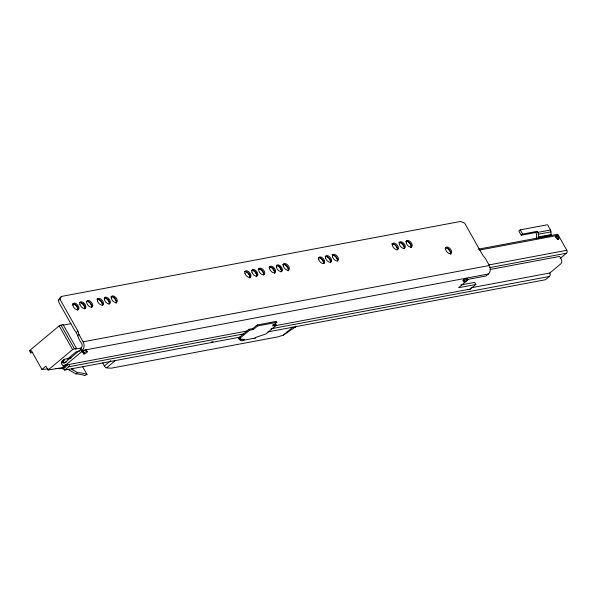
<?xml version="1.0" encoding="UTF-8"?>
<svg xmlns="http://www.w3.org/2000/svg" width="597" height="597" viewBox="0 0 597 597"><rect width="100%" height="100%" fill="white"/><g stroke="black" fill="none" stroke-linecap="round" stroke-linejoin="round"><path stroke-width="0.9" d="M81.64 347.909L75.453 349.066L76.416 348.267L63.043 324.529L59.193 325.865L29.895 350.32L30.44 352.902L32.745 352.469M30.44 352.902L29.895 350.32M540.389 237.599L538.576 237.934L538.27 234.263A2.866 2.231 79.4 0 0 537.815 232.39L537.218 231.337L522.629 234.076L521.218 235.255L518.845 231.046L520.256 229.867L547.524 224.748L550.486 230.009A2.866 2.231 79.4 0 1 550.941 231.882L551.247 235.554M64.215 360.058L62.648 361.364L62.26 360.685L63.827 359.372L64.215 360.058L61.648 361.551L61.528 363.901A3.739 2.918 79.4 0 0 65.655 365.095L81.722 351.678L80.543 349.573L80.953 348.238A3.739 2.918 79.4 0 0 81.528 343.118C78.095 339.462 78.05 333.768 74.61 330.365L58.969 302.597L58.357 300.5L59.916 297.746L61.484 296.44L460.6 221.442L464.66 223.136L482.667 255.091L485.257 258.18L489.361 265.471A6.231 4.858 79.4 0 1 488.406 274.001L486.055 275.963L468.779 279.209L458.593 287.709L475.876 284.463L474.69 282.359L461.048 284.926M81.722 351.678L81.811 350.611L80.625 348.506M80.543 349.573L64.469 362.991A1.246 0.97 79.4 0 1 63.095 362.595L63.215 360.245M58.357 300.5L59.924 299.194L61.484 296.44M30.492 351.372L31.357 350.648L41.947 369.446L48.193 368.931M97.654 299.269L98.595 298.478M104.565 297.97L105.505 297.179M76.364 332.454L77.931 331.148L59.924 299.194M77.416 335.827L78.983 334.521L77.931 331.148M41.947 369.446L45.902 366.148L48.088 370.028L65.752 367.013M48.088 370.028L72.565 349.596L76.416 348.267M61.349 363.588L62.916 362.282M67.252 359.245L76.2 351.775L79.856 351.088M81.811 350.611L488.406 274.001M65.08 364.782L63.013 366.513L67.185 365.73M67.61 364.461L63.61 368.192L64.677 370.088L68.595 366.819L243.501 333.947M106.191 367.812A2.291 0.806 55 0 1 104.796 366.528L104.632 366.282A2.246 1.291 50.1 0 1 104.43 365.954L110.773 360.655M115.363 360.498L106.497 367.901L111.326 368.17L278.023 336.842L283.396 335.089L296.328 326.35M272.784 324.828L275.859 324.253L276.389 325.201L272.553 325.925L276.859 322.32L276.329 321.38L257.128 324.984L252.815 328.581L248.979 329.305L238.479 338.066L239.016 339.014L244.307 339.439L243.292 340.29A3.492 2.724 79.4 0 1 239.434 339.178M239.016 339.014L249.509 330.253L253.352 329.529L257.658 325.932L276.859 322.32M243.292 340.29L255.195 338.051L256.21 337.201L265.896 333.962L276.389 325.201M283.396 335.089L292.926 327.134M521.218 235.255L535.815 232.517L537.218 231.337M274.695 325.813L470.391 289.045L475.876 284.463M557.792 238.069L558.576 237.412M560.09 258.538L566.486 253.195A2.119 1.649 79.4 0 0 566.814 250.292L558.337 235.248A2.119 1.649 79.4 0 0 555.994 234.576L478.204 249.195M471.063 287.799L549.815 273.001L560.673 263.941A3.492 2.724 79.4 0 0 561.202 259.165L559.658 256.411L490.055 269.493M549.815 273.001A2.619 2.037 79.4 0 1 549.359 276.478L545.442 279.747L267.971 331.887M55.424 368.595L61.648 368.573L63.715 367.013M67.267 369.222L67.692 369.327A3.709 2.149 -15.7 0 1 68.125 369.498A171.093 99.244 -15.7 0 1 75.894 373.894L77.565 372.632A144.638 36.216 -29.4 0 1 86.998 374.491L82.416 366.364M86.998 374.491L84.655 375.558A142.302 35.626 -29.4 0 0 75.894 373.894M537.815 232.39L550.486 230.009M538.27 234.263L550.941 231.882M62.969 325.171L70.916 323.678M538.181 237.002L550.852 234.621M538.285 237.412L550.956 235.031M542.203 237.255L546.725 236.405M548.539 236.061L550.344 235.725M479.525 250.061L558.337 235.248M488.921 264.934L566.814 250.292M78.983 334.521L83.095 341.812L489.361 265.471M489.607 267.643L566.486 253.195M63.827 359.372L71.162 357.999M63.095 362.595L66.76 361.909M65.655 365.095L246.904 331.036M270.971 328.79L549.359 276.478M211.226 342.044L213.062 341.7M64.677 370.088L240.501 337.051M64.819 369.379L61.648 368.573M535.815 232.517L536.487 233.8L536.419 236.71A2.866 2.231 79.4 0 0 536.875 238.584M520.256 229.867L522.629 234.076M463.488 279.896L464.018 280.844M257.128 324.984L257.658 325.932M252.815 328.581L253.352 329.529M248.979 329.305L249.509 330.253M102.669 362.834L104.43 365.954M82.946 351.402L83.834 352.984M60.931 324.932L74.304 348.663M59.193 325.865L72.565 349.596M72.155 368.409L73.035 369.976A173.809 100.818 -15.7 0 1 77.565 372.632M69.394 364.476A2.619 2.037 79.4 0 1 68.595 366.819M463.459 280.918A2.492 0.627 -29.4 0 1 464.369 279.269A2.492 0.627 -29.4 0 1 467.19 278.605M269.031 267.24A3.925 2.254 50.1 0 1 273.075 268.568A3.925 2.254 50.1 0 1 274.314 273.001M109.363 302.201A5.552 3.186 50.1 0 1 108.535 300.731M108.258 299.993A5.552 3.186 50.1 0 1 108.087 299.276M111.527 296.373A5.552 3.186 50.1 0 1 116.639 303.06M96.998 299.567A3.925 2.254 50.1 0 1 101.042 300.888A3.925 2.254 50.1 0 1 102.281 305.321M82.692 352.454A2.492 0.627 -29.4 0 1 83.028 351.334A2.492 0.627 -29.4 0 1 85.968 349.827A2.492 0.627 -29.4 0 1 86.244 350.626M110.818 296.97A3.925 2.254 50.1 0 1 115.072 298.522A3.925 2.254 50.1 0 1 115.87 302.992M397.893 248.77A5.552 3.186 50.1 0 1 396.535 246.613M398.871 242.069A5.552 3.186 50.1 0 1 404.393 247.554M104.214 298.082A3.925 2.254 50.1 0 1 108.348 300.067A3.925 2.254 50.1 0 1 108.953 304.291M391.96 243.367A5.552 3.186 50.1 0 1 397.654 249.568M445.81 247.516A5.552 3.186 50.1 0 1 450.922 254.21M404.273 246.785A5.552 3.186 50.1 0 1 403.453 245.315M406.438 240.957A5.552 3.186 50.1 0 1 411.549 247.651M78.401 308.806A5.552 3.186 50.1 0 1 76.595 305.194M80.043 302.283A5.552 3.186 50.1 0 1 85.08 308.298M83.095 341.812A6.231 4.858 79.4 0 1 82.14 350.342M445.101 248.113A3.925 2.254 50.1 0 1 449.347 249.665A3.925 2.254 50.1 0 1 450.145 254.135M79.632 302.694A3.925 2.254 50.1 0 1 83.774 304.679A3.925 2.254 50.1 0 1 84.378 308.91M85.311 307.507A5.552 3.186 50.1 0 1 83.505 303.895M87.625 301.284A5.552 3.186 50.1 0 1 91.99 307A3.925 2.254 50.1 0 0 90.416 301.373A3.925 2.254 50.1 0 0 86.781 303.052A3.925 2.254 50.1 0 0 91.931 307.015M255.195 338.051A3.492 2.724 79.4 0 1 252.732 338.32M86.244 301.589A3.925 2.254 50.1 0 1 90.08 302.686A3.925 2.254 50.1 0 1 91.699 307.015M72.424 304.186A3.925 2.254 50.1 0 1 76.67 305.739A3.925 2.254 50.1 0 1 77.468 310.209M281.926 270.56A5.552 3.186 50.1 0 1 280.112 266.956M283.56 264.046A5.552 3.186 50.1 0 1 288.672 270.74M242.755 339.342A2.366 1.843 79.4 0 1 240.337 338.887M332.305 255.218A3.925 2.254 50.1 0 1 336.253 256.964A3.925 2.254 50.1 0 1 337.29 261.165M323.634 261.934A5.552 3.186 50.1 0 1 322.529 259.732M325.798 256.106A5.552 3.186 50.1 0 1 330.842 262.12M269.732 266.643A5.552 3.186 50.1 0 1 274.851 273.336M331.074 261.329A5.552 3.186 50.1 0 1 329.447 258.434M332.059 254.62A5.552 3.186 50.1 0 1 337.574 260.105M325.096 256.71A3.925 2.254 50.1 0 1 329.134 258.031A3.925 2.254 50.1 0 1 330.38 262.464M276.239 265.755A3.925 2.254 50.1 0 1 280.381 267.74A3.925 2.254 50.1 0 1 280.986 271.963M275.008 271.859A5.552 3.186 50.1 0 1 273.381 268.971M276.65 265.344A5.552 3.186 50.1 0 1 281.687 271.359M282.612 264.911A3.925 2.254 50.1 0 1 282.851 264.643M283.157 264.456A3.925 2.254 50.1 0 1 287.291 266.441A3.925 2.254 50.1 0 1 287.896 270.665M244.457 271.859A3.925 2.254 50.1 0 1 248.703 273.411A3.925 2.254 50.1 0 1 249.501 277.881M245.158 271.262A5.552 3.186 50.1 0 1 250.27 277.956M318.485 257.814A3.925 2.254 50.1 0 1 322.223 259.329A3.925 2.254 50.1 0 1 323.634 263.426M405.736 241.554A3.925 2.254 50.1 0 1 409.982 243.106A3.925 2.254 50.1 0 1 410.781 247.576M102.975 304.186A5.552 3.186 50.1 0 1 101.348 301.291M104.617 297.672A5.552 3.186 50.1 0 1 109.482 302.963M391.908 244.151A3.925 2.254 50.1 0 1 395.953 245.471A3.925 2.254 50.1 0 1 397.192 249.912M399.124 242.666A3.925 2.254 50.1 0 1 403.065 244.404A3.925 2.254 50.1 0 1 404.102 248.613M263.964 274.687A3.925 2.254 50.1 0 1 258.814 270.725A3.925 2.254 50.1 0 1 262.449 269.053A3.925 2.254 50.1 0 1 263.964 274.687A5.552 3.186 50.1 0 0 258.986 268.665M470.391 289.045A3.739 2.918 79.4 0 1 467.757 289.329M250.434 276.478A5.552 3.186 50.1 0 1 248.807 273.59M252.747 270.262A5.552 3.186 50.1 0 1 256.934 275.254M256.822 274.493A5.552 3.186 50.1 0 1 255.717 272.292M319.559 257.703A5.552 3.186 50.1 0 1 323.925 263.419M251.665 270.374A3.925 2.254 50.1 0 1 255.986 272.605A3.925 2.254 50.1 0 1 256.113 276.777M258.277 269.262A3.925 2.254 50.1 0 1 262.322 270.583A3.925 2.254 50.1 0 1 263.561 275.016M97.05 298.776A5.552 3.186 50.1 0 1 102.818 305.664M73.125 303.582A5.552 3.186 50.1 0 1 78.17 309.597M295.291 326.201A2.246 1.291 50.1 0 1 294.97 327.477M555.434 236.673A1.992 1.149 50.1 0 1 557.232 237.33M557.926 238.337A1.992 1.149 50.1 0 1 557.971 239.695M64.043 365.468A2.119 1.649 79.4 0 1 63.073 365.782M71.498 369.14A174.13 101.005 -15.7 0 1 73.035 369.976M464.444 281.747A2.492 0.627 -29.4 0 0 467.749 279.426A2.492 0.627 -29.4 0 0 464.481 280.493A2.492 0.627 -29.4 0 0 464.444 281.747M332.544 256.874A3.925 2.254 50.1 0 0 337.693 260.837A3.925 2.254 50.1 0 0 336.171 255.195A3.925 2.254 50.1 0 0 332.544 256.874M97.535 301.03A3.925 2.254 50.1 0 0 102.684 304.992A3.925 2.254 50.1 0 0 101.169 299.358A3.925 2.254 50.1 0 0 97.535 301.03M79.871 304.351A3.925 2.254 50.1 0 0 85.02 308.313A3.925 2.254 50.1 0 0 83.505 302.672A3.925 2.254 50.1 0 0 79.871 304.351M72.961 305.649A3.925 2.254 50.1 0 0 78.11 309.612A3.925 2.254 50.1 0 0 76.588 303.97A3.925 2.254 50.1 0 0 72.961 305.649M84.252 353.879A2.492 0.627 -29.4 0 0 87.565 351.566A2.492 0.627 -29.4 0 0 84.289 352.633A2.492 0.627 -29.4 0 0 84.252 353.879M325.626 258.173A3.925 2.254 50.1 0 0 330.775 262.135A3.925 2.254 50.1 0 0 329.26 256.494A3.925 2.254 50.1 0 0 325.626 258.173M269.568 268.702A3.925 2.254 50.1 0 0 274.717 272.672A3.925 2.254 50.1 0 0 273.195 267.031A3.925 2.254 50.1 0 0 269.568 268.702M276.478 267.404A3.925 2.254 50.1 0 0 281.627 271.374A3.925 2.254 50.1 0 0 280.112 265.732A3.925 2.254 50.1 0 0 276.478 267.404M283.388 266.105A3.925 2.254 50.1 0 0 288.538 270.068A3.925 2.254 50.1 0 0 287.023 264.434A3.925 2.254 50.1 0 0 283.388 266.105M318.716 259.471A3.925 2.254 50.1 0 0 323.865 263.434A3.925 2.254 50.1 0 0 322.35 257.792A3.925 2.254 50.1 0 0 318.716 259.471M406.266 243.016A3.925 2.254 50.1 0 0 411.415 246.979A3.925 2.254 50.1 0 0 409.9 241.345A3.925 2.254 50.1 0 0 406.266 243.016M445.638 249.576A3.925 2.254 50.1 0 0 450.787 253.538A3.925 2.254 50.1 0 0 449.272 247.904A3.925 2.254 50.1 0 0 445.638 249.576M399.356 244.315A3.925 2.254 50.1 0 0 404.505 248.277A3.925 2.254 50.1 0 0 402.99 242.643A3.925 2.254 50.1 0 0 399.356 244.315M392.445 245.613A3.925 2.254 50.1 0 0 397.595 249.576A3.925 2.254 50.1 0 0 396.08 243.942A3.925 2.254 50.1 0 0 392.445 245.613M251.904 272.023A3.925 2.254 50.1 0 0 257.053 275.986A3.925 2.254 50.1 0 0 255.531 270.351A3.925 2.254 50.1 0 0 251.904 272.023M104.445 299.731A3.925 2.254 50.1 0 0 109.594 303.694A3.925 2.254 50.1 0 0 108.079 298.06A3.925 2.254 50.1 0 0 104.445 299.731M244.986 273.322A3.925 2.254 50.1 0 0 250.136 277.284A3.925 2.254 50.1 0 0 248.621 271.65A3.925 2.254 50.1 0 0 244.986 273.322M111.355 298.433A3.925 2.254 50.1 0 0 116.505 302.395A3.925 2.254 50.1 0 0 114.99 296.761A3.925 2.254 50.1 0 0 111.355 298.433M555.859 237.255A1.992 1.149 50.1 0 0 558.479 239.27A1.992 1.149 50.1 0 0 557.71 236.405A1.992 1.149 50.1 0 0 555.859 237.255"/></g></svg>
